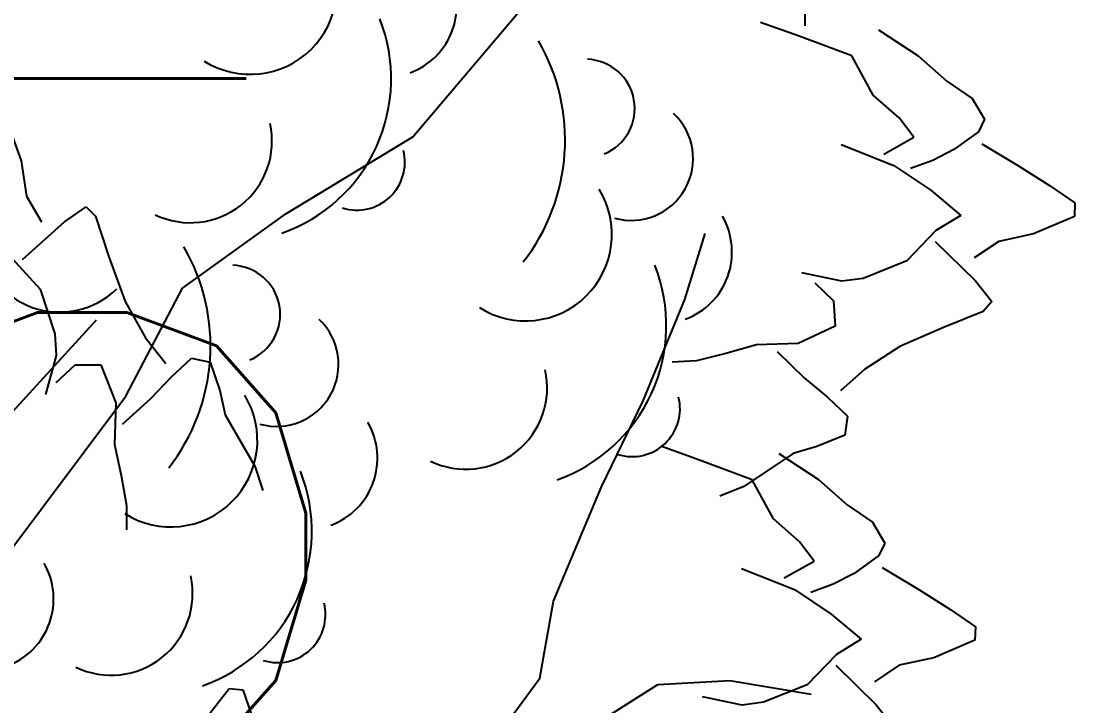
# Model space of a CAD drawing. Header units: millimetres. Extents: x 524954 to 526204, y 9523489 to 9524010.
# Drawn here: x 525852.885 to 525854.386, y 9523667.005 to 9523667.98 of the extents above; entities that cross this region are included whole.
import ezdxf

# ---------------------------------------------------------------- set-up
doc = ezdxf.new("R2010")
doc.units = ezdxf.units.MM
doc.linetypes.add('ACAD_ISO12W100', pattern=[21, 12, -3, 0, -3, 0, -3])
for name, color, linetype in [('Arbre', 34, 'ACAD_ISO12W100'), ('TopoAlt', 3, 'Continuous'), ('TOPOJIS', 7, 'Continuous')]:
    doc.layers.add(name, color=color, linetype=linetype)
doc.styles.add('Simplex 1.0', font='Simplex.shx', dxfattribs={"width": 0.99, "height": 1})

# ---------------------------------------------------------------- blocks, each defined once
blk = doc.blocks.new('TCPOINT M')
at = {"layer": 'TopoAlt', "style": 'Simplex 1.0', "width": 0.99}
blk.add_attdef('ALT', (0.15, 0.15), '', height=1, dxfattribs=at)
blk = doc.blocks.new('v088')
at = {"color": 3, "linetype": 'Continuous'}
for p, q in [((1.1809, 11.833), (1.2232, 11.7138)), ((1.2232, 11.7138), (1.2386, 11.6137)), ((1.2386, 11.6137), (1.2809, 11.5407)), ((1.3463, 11.5407), (1.4079, 11.583)), ((1.4079, 11.583), (1.4348, 11.556)), ((1.4348, 11.556), (1.4733, 11.4406)), ((1.2271, 11.433), (1.3463, 11.5407)), ((1.1963, 11.4368), (1.2771, 11.3483)), ((1.4733, 11.4406), (1.5194, 11.3137)), ((1.2771, 11.3483), (1.3194, 11.2214)), ((1.5194, 11.3137), (1.5771, 11.2099)), ((1.3194, 11.2214), (1.3232, 11.1598)), ((1.5771, 11.2099), (1.6348, 11.1368)), ((1.3232, 11.1598), (1.2925, 11.0483)), ((1.6502, 11.0983), (1.7079, 11.1522)), ((1.7079, 11.1522), (1.7617, 11.1406)), ((1.7617, 11.1406), (1.7887, 11.0598)), ((1.3232, 11.0829), (1.3771, 11.1329)), ((1.3771, 11.1329), (1.4502, 11.1329)), ((1.4502, 11.1329), (1.4925, 11.0252)), ((1.5925, 11.0368), (1.6502, 11.0983)), ((1.7887, 11.0598), (1.8041, 10.9906)), ((1.4925, 11.0252), (1.4886, 10.906)), ((1.5117, 10.9637), (1.5925, 11.0368)), ((1.8041, 10.9906), (1.8887, 10.8444)), ((1.4886, 10.906), (1.5079, 10.8175)), ((1.8887, 10.8444), (1.9118, 10.7752)), ((1.5079, 10.8175), (1.5233, 10.7329)), ((1.5233, 10.7329), (1.5233, 10.6636)), ((1.7617, 10.1424), (1.8156, 10.2117)), ((1.8156, 10.2117), (1.8541, 10.2078)), ((1.8541, 10.2078), (1.8964, 10.0886)), ((2.1964, 9.1077), (2.1964, 9.0385)), ((2.1801, 9.009), (2.0697, 9.0483)), ((2.3301, 8.953), (2.1801, 9.009)), ((2.4064, 9.0272), (2.519, 8.9533)), ((2.3912, 8.8412), (2.3301, 8.953)), ((2.519, 8.9533), (2.6006, 8.8814)), ((2.6006, 8.8814), (2.6731, 8.832)), ((2.4646, 8.7765), (2.3912, 8.8412)), ((2.6731, 8.832), (2.7077, 8.7725)), ((2.5067, 8.7213), (2.4646, 8.7765)), ((2.7077, 8.7725), (2.6907, 8.7368)), ((2.6907, 8.7368), (2.6207, 8.6861)), ((2.421, 8.6735), (2.5067, 8.7213)), ((2.2998, 8.7005), (2.4501, 8.6406)), ((2.6207, 8.6861), (2.5609, 8.6554)), ((2.7005, 8.7027), (2.8047, 8.6399)), ((2.5609, 8.6554), (2.4969, 8.632)), ((2.4501, 8.6406), (2.5548, 8.5702)), ((2.8047, 8.6399), (2.8931, 8.5838)), ((2.5548, 8.5702), (2.6402, 8.4985)), ((2.8931, 8.5838), (2.9656, 8.5345)), ((2.9656, 8.5345), (2.9641, 8.4958)), ((2.6402, 8.4985), (2.5697, 8.4555)), ((2.9641, 8.4958), (2.8478, 8.4461)), ((2.5697, 8.4555), (2.4865, 8.3693)), ((2.8478, 8.4461), (2.749, 8.4244)), ((2.5678, 8.4245), (2.6828, 8.3123)), ((2.749, 8.4244), (2.6787, 8.3776)), ((2.4865, 8.3693), (2.3625, 8.3191)), ((2.3013, 8.3113), (2.188, 8.335)), ((2.3625, 8.3191), (2.3013, 8.3113)), ((2.2245, 8.3065), (2.2778, 8.2559)), ((2.6828, 8.3123), (2.7289, 8.2536)), ((2.2778, 8.2559), (2.2824, 8.183)), ((2.7037, 8.225), (2.591, 8.1793)), ((2.7289, 8.2536), (2.7037, 8.225)), ((2.2824, 8.183), (2.1776, 8.1339)), ((2.591, 8.1793), (2.4672, 8.1253)), ((2.1776, 8.1339), (2.0584, 8.1303)), ((1.9713, 8.1055), (1.8878, 8.0848)), ((2.0584, 8.1303), (1.9713, 8.1055)), ((2.1174, 8.1109), (2.1954, 8.0349)), ((2.4672, 8.1253), (2.3672, 8.0611)), ((1.8878, 8.0848), (1.8187, 8.0804)), ((2.3672, 8.0611), (2.2979, 7.9989)), ((2.1954, 8.0349), (2.2605, 7.9811)), ((2.2605, 7.9811), (2.3179, 7.927)), ((2.3179, 7.927), (2.3098, 7.8725)), ((2.3098, 7.8725), (2.2308, 7.8405)), ((1.8965, 7.8022), (1.7861, 7.8414)), ((2.2308, 7.8405), (2.1627, 7.8208)), ((2.1627, 7.8208), (2.0222, 7.7271)), ((2.1227, 7.8203), (2.2353, 7.7465)), ((2.0465, 7.7461), (1.8965, 7.8022)), ((2.1075, 7.6343), (2.0465, 7.7461)), ((2.2353, 7.7465), (2.3169, 7.6746)), ((2.0222, 7.7271), (1.9545, 7.6997)), ((2.3169, 7.6746), (2.3894, 7.6252)), ((2.1809, 7.5696), (2.1075, 7.6343)), ((2.3894, 7.6252), (2.424, 7.5657)), ((2.223, 7.5144), (2.1809, 7.5696)), ((2.424, 7.5657), (2.407, 7.5299)), ((2.1373, 7.4666), (2.223, 7.5144)), ((2.407, 7.5299), (2.337, 7.4793)), ((2.0162, 7.4937), (2.1664, 7.4338)), ((2.337, 7.4793), (2.2772, 7.4485)), ((2.4169, 7.4959), (2.521, 7.4331)), ((2.2772, 7.4485), (2.2132, 7.4252)), ((2.1664, 7.4338), (2.2711, 7.3633)), ((2.521, 7.4331), (2.6094, 7.377)), ((2.2711, 7.3633), (2.3565, 7.2916)), ((2.6094, 7.377), (2.6819, 7.3276)), ((2.6819, 7.3276), (2.6805, 7.289)), ((2.3565, 7.2916), (2.286, 7.2486)), ((2.6805, 7.289), (2.5641, 7.2392)), ((2.286, 7.2486), (2.2028, 7.1624)), ((2.5641, 7.2392), (2.4653, 7.2176)), ((2.2841, 7.2177), (2.3991, 7.1055)), ((2.4653, 7.2176), (2.395, 7.1707)), ((2.2028, 7.1624), (2.0788, 7.1122)), ((2.0176, 7.1045), (1.9044, 7.1282)), ((2.0788, 7.1122), (2.0176, 7.1045)), ((2.3991, 7.1055), (2.4452, 7.0467))]:
    blk.add_line(p, q, dxfattribs=at)
at = {"linetype": 'Continuous'}
for p, q in [((1.1882, 10.9882), (1.4374, 11.2608)), ((1.08, 8.7222), (1.4442, 9.1527)), ((0.7177, 8.5032), (1.08, 8.7222)), ((0.4236, 8.2918), (0.7177, 8.5032)), ((1.8546, 8.2596), (1.9129, 8.4473)), ((0.2621, 7.9837), (0.4236, 8.2918)), ((1.7363, 7.971), (1.8546, 8.2596)), ((-0.0934, 7.5087), (0.2621, 7.9837)), ((1.617, 7.726), (1.7363, 7.971)), ((1.4808, 7.3998), (1.617, 7.726)), ((1.4418, 7.1813), (1.4808, 7.3998)), ((1.3209, 7.0171), (1.4418, 7.1813)), ((1.778, 7.1634), (1.983, 7.1739)), ((1.983, 7.1739), (2.2139, 7.1352)), ((1.5755, 7.0348), (1.778, 7.1634))]:
    blk.add_line(p, q, dxfattribs=at)
at = {"color": 3, "linetype": 'Continuous'}
for centre, major_axis, start_param, end_param in [((1.1114, 10.4666), (-0.1445, 0.1445), 2.713295, 4.448408), ((0.617, 9.1466), (-0.1741, 0.1741), 1.793126, 4.475865), ((1.0008, 9.0963), (-0.1445, 0.1445), 2.713295, 4.448408), ((0.5518, 8.8878), (-0.3298, 0.3298), 2.69514, 4.302022), ((0.9486, 8.7133), (-0.3995, 0.3995), 3.265538, 4.451253), ((1.5719, 8.8034), (0.099, 0.099), 4.31771, 7.031286), ((1.7019, 8.6608), (0.1246, 0.1246), 3.651933, 6.315792), ((0.4467, 8.71), (-0.1641, 0.1641), 1.908121, 4.146545), ((0.9208, 8.6502), (0.0964, 0.0964), 3.62262, 5.745019), ((1.4008, 8.4446), (0.1741, 0.1741), 3.363922, 6.046661), ((1.7845, 8.3943), (-0.1445, 0.1445), 2.713295, 4.448408), ((0.0741, 8.4554), (0.1641, 0.1641), 2.463212, 4.701636), ((-0.0612, 8.1267), (-0.3995, 0.3995), 3.265538, 4.451253), ((0.5622, 8.2168), (0.099, 0.099), 4.31771, 7.031286), ((1.3355, 8.1858), (-0.3298, 0.3298), 2.69514, 4.302022), ((0.6922, 8.0742), (-0.1246, 0.1246), 2.081137, 4.744996), ((1.2305, 8.008), (0.1641, 0.1641), 3.478918, 5.717341), ((0.391, 7.858), (0.1741, 0.1741), 3.363922, 6.046661), ((1.7045, 7.9482), (-0.0964, 0.0964), 2.051824, 4.174223), ((0.7748, 7.8077), (-0.1445, 0.1445), 2.713295, 4.448408), ((0.3258, 7.5992), (0.3298, 0.3298), 4.265936, 5.872819), ((0.2207, 7.4214), (0.1641, 0.1641), 3.478918, 5.717341), ((0.6948, 7.3616), (-0.0964, 0.0964), 2.051824, 4.174223)]:
    blk.add_ellipse(centre, major_axis=major_axis, ratio=1, start_param=start_param, end_param=end_param, dxfattribs=at)

msp = doc.modelspace()

# ---------------------------------------------------------------- block references
at = {"layer": 'Arbre', "xscale": 0.5, "yscale": 0.5, "zscale": 0.5}
for p in [(525852.9029, 9523663.4543), (525852.2735, 9523661.9244)]:
    msp.add_blockref('v088', p, dxfattribs=at)
at = {"layer": 'TOPOJIS'}
ref = msp.add_blockref('TCPOINT M', (525848.7005, 9523666.8487, 272.25), dxfattribs=at)
ref.add_attrib('ALT', '272.25', (525848.7505, 9523666.8987, 272.25), dxfattribs={"layer": 'TopoAlt', "height": 1, "style": 'Simplex 1.0', "width": 0.99})

doc.saveas('drawing.dxf')
